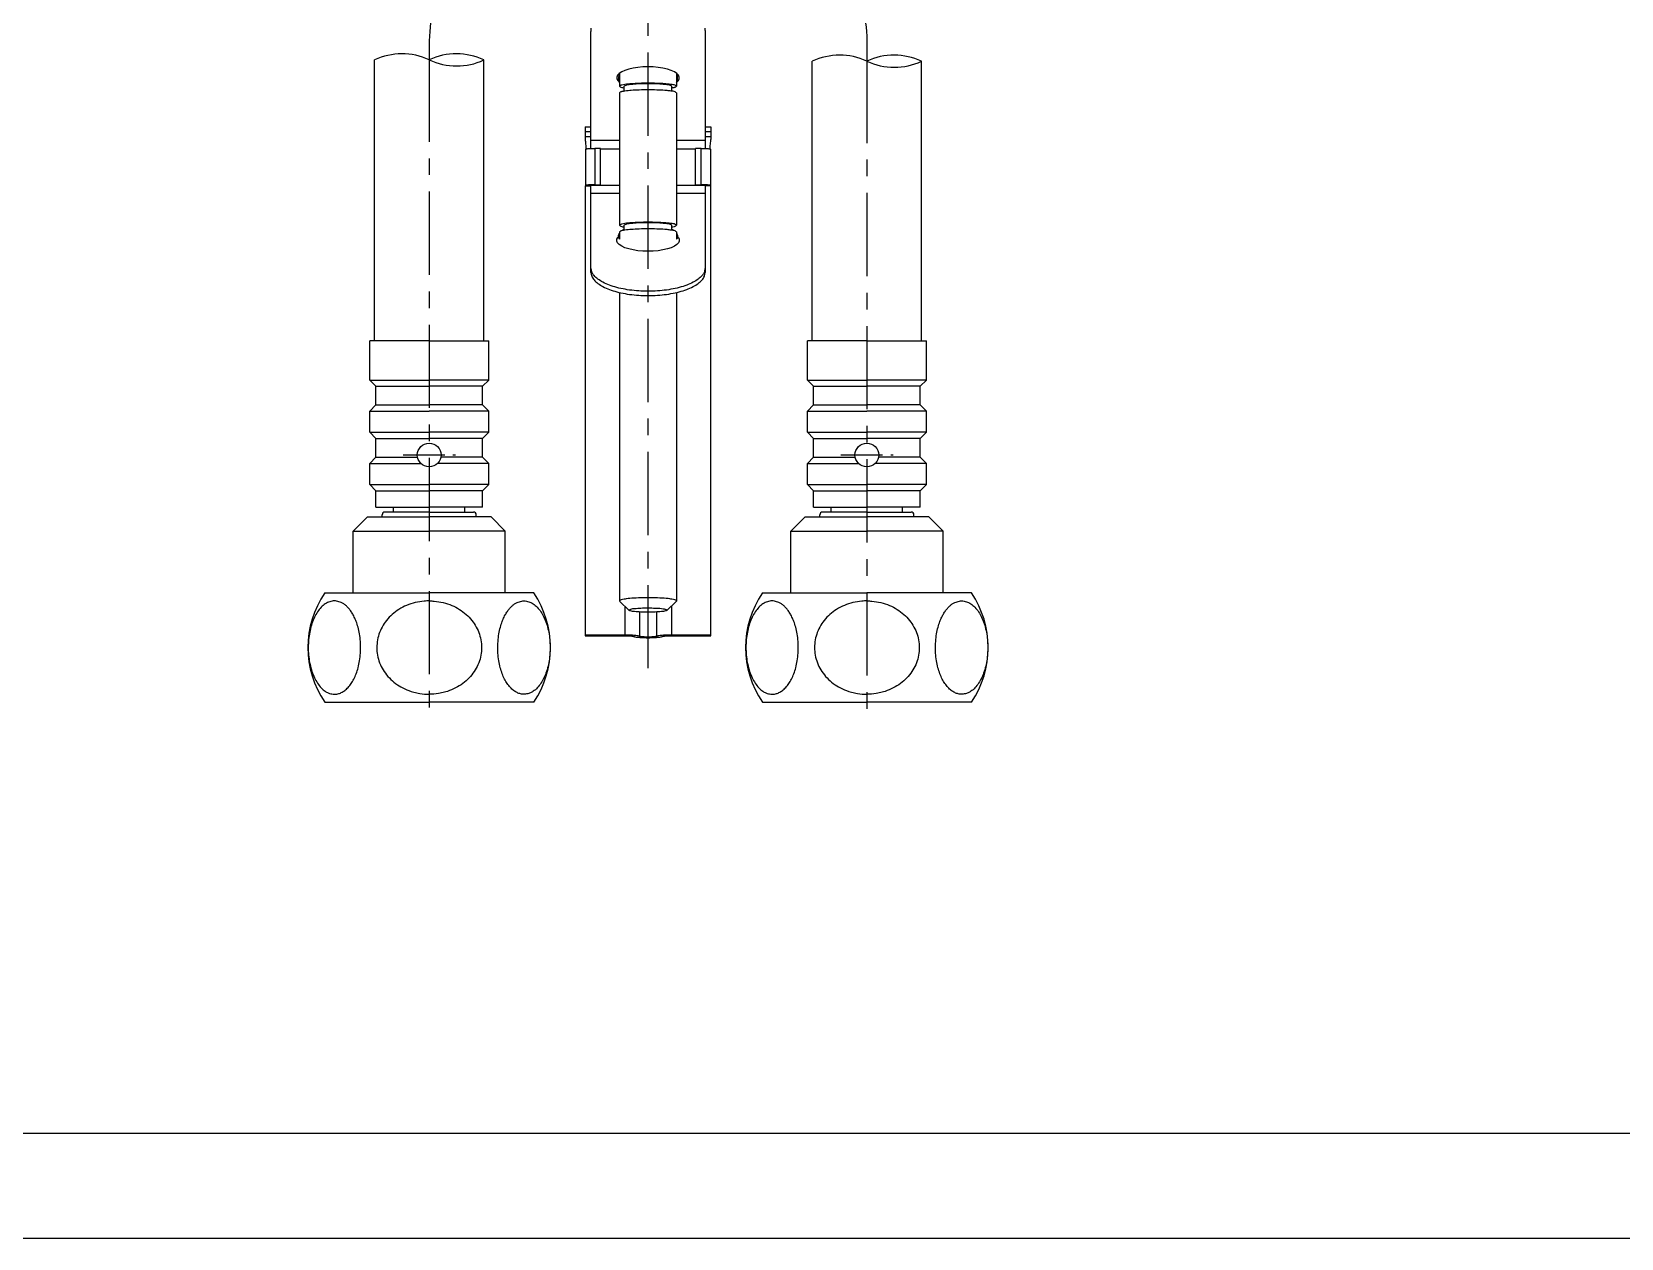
# Model space of a CAD drawing. Extents: x 2621 to 3215, y 11804 to 12224.
# Drawn here: x 2736.3 to 2903.3, y 11803.6 to 11930.4 of the extents above; entities that cross this region are included whole.
import ezdxf

# ---------------------------------------------------------------- set-up
doc = ezdxf.new("R2010")
doc.units = 0
doc.header["$LTSCALE"] = 7
doc.header["$MEASUREMENT"] = 0
doc.linetypes.add('CENTER', pattern=[2, 1.25, -0.25, 0.25, -0.25])
doc.layers.get('0').update_dxf_attribs({"color": 2, "linetype": 'CONTINUOUS'})
for name, color, linetype in [('CL', 1, 'CENTER'), ('D', 2, 'CONTINUOUS'), ('DWG', 7, 'CONTINUOUS'), ('TXT', 4, 'CONTINUOUS')]:
    doc.layers.add(name, color=color, linetype=linetype)

msp = doc.modelspace()

# ---------------------------------------------------------------- linework, layer by layer
at = {"linetype": 'Continuous'}
msp.add_lwpolyline([(2620.734209510998, 11803.5915418739), (3214.73420951102, 11803.5915418739), (3214.73420951102, 12223.5915418739), (2620.734209510998, 12223.5915418739)], close=True, dxfattribs=at)
at = {"color": 2, "linetype": 'Continuous'}
for centre, radius, start, end in [((2775.173675108497, 11921.35060914352), 6.774747083288707, 65.10703476004623, 115.3290203985735), ((2780.876988401358, 11921.35060914352), 6.774747083288707, 64.6709796014265, 114.8929652399538), ((2780.923713376902, 11933.62947305251), 6.783854580149149, 244.7070247350354, 294.8569201063833), ((2821.172990541752, 11921.21218919361), 6.774747083288707, 65.10703476004623, 115.3290203985735), ((2826.876303834613, 11921.21218919361), 6.774747083288707, 64.6709796014265, 114.8929652399538), ((2826.923028810157, 11933.4910531026), 6.783854580149149, 244.7070247350354, 294.8569201063833)]:
    msp.add_arc(centre, radius, start, end, dxfattribs=at)
at = {"color": 7, "linetype": 'Continuous'}
for centre, start, end in [((2775.525331754941, 11865.69286274929), 145.8767054591673, 214.1232945408328), ((2780.525331754892, 11865.69286274929), 325.8767054591672, 34.12329454083277), ((2821.5246471882, 11865.69286274929), 145.8767054591673, 214.1232945408328), ((2826.524647188151, 11865.69286274929), 325.8767054591672, 34.12329454083277)]:
    msp.add_arc(centre, 10.25, start, end, dxfattribs=at)
for points in [[(2768.776819402292, 11870.43409824983), (2768.298627285541, 11870.58092305594), (2767.809403174891, 11870.57715328068), (2767.332165156242, 11870.42304715973), (2766.884478760443, 11870.12903136174), (2766.477216826092, 11869.70780857949), (2766.123423176841, 11869.18003166164), (2765.827217322341, 11868.55956826258), (2765.593859907342, 11867.86198337189), (2765.429583864243, 11867.11238712564), (2765.335581301943, 11866.32100606823), (2765.314957032293, 11865.51652759393), (2765.368607313841, 11864.70764999178), (2765.497604791492, 11863.91782863618), (2765.696727420442, 11863.18326455668), (2765.961821743893, 11862.51782938624), (2766.288605469692, 11861.93654302853), (2766.666797860142, 11861.46095921498), (2767.092494228542, 11861.10051259299), (2767.396268019442, 11860.93289276579)], [(2768.039801475392, 11860.78772820669), (2768.416536776193, 11860.82687544153), (2768.788564378092, 11860.95719980329), (2769.151419781541, 11861.18002273893), (2769.498265083292, 11861.49592414564), (2769.820489914042, 11861.90245833919), (2770.104989437043, 11862.38510215853), (2770.350299683541, 11862.94291094159), (2770.553536090092, 11863.58054737888), (2770.708229950142, 11864.30798418493), (2770.799685033242, 11865.11098391633), (2770.815527762592, 11865.93636903859), (2770.754956388992, 11866.75021566784), (2770.626867112242, 11867.50279038754), (2770.452765807742, 11868.14915023833), (2770.253439737342, 11868.68346744968), (2770.037860712042, 11869.12756414174), (2769.810378236542, 11869.49802346909), (2769.570339724742, 11869.80941656149), (2769.316518856142, 11870.06913243454), (2769.051449456092, 11870.27725317214), (2768.776819402292, 11870.43409824983)], [(2788.010862034442, 11860.78772820669), (2787.634126733643, 11860.82687544153), (2787.262099131742, 11860.95719980329), (2786.899243728292, 11861.18002273893), (2786.552398426542, 11861.49592414564), (2786.230173595792, 11861.90245833919), (2785.945674072793, 11862.38510215853), (2785.700363826292, 11862.94291094159), (2785.497127419741, 11863.58054737888), (2785.342433559692, 11864.30798418493), (2785.250978476592, 11865.11098391633), (2785.235135747242, 11865.93636903859), (2785.295707120842, 11866.75021566784), (2785.423796397592, 11867.50279038754), (2785.597897702091, 11868.14915023833), (2785.797223772492, 11868.68346744968), (2786.012802797792, 11869.12756414174), (2786.240285273292, 11869.49802346909), (2786.480323785092, 11869.80941656149), (2786.734144653692, 11870.06913243454), (2786.999214053742, 11870.27725317214), (2787.273844107542, 11870.43409824983)], [(2787.273844107542, 11870.43409824983), (2787.752036224292, 11870.58092305594), (2788.241260334942, 11870.57715328068), (2788.718498353592, 11870.42304715973), (2789.166184749392, 11870.12903136174), (2789.573446683742, 11869.70780857949), (2789.927240332992, 11869.18003166164), (2790.223446187492, 11868.55956826258), (2790.456803602492, 11867.86198337189), (2790.621079645593, 11867.11238712564), (2790.715082207893, 11866.32100606823), (2790.735706477542, 11865.51652759393), (2790.682056195992, 11864.70764999178), (2790.553058718342, 11863.91782863618), (2790.353936089392, 11863.18326455668), (2790.088841765943, 11862.51782938624), (2789.762058040142, 11861.93654302853), (2789.383865649692, 11861.46095921498), (2788.958169281292, 11861.10051259299), (2788.654395490392, 11860.93289276579)], [(2814.776134835551, 11870.43409824983), (2814.2979427188, 11870.58092305594), (2813.80871860815, 11870.57715328068), (2813.331480589501, 11870.42304715973), (2812.883794193702, 11870.12903136174), (2812.47653225935, 11869.70780857949), (2812.1227386101, 11869.18003166164), (2811.8265327556, 11868.55956826258), (2811.5931753406, 11867.86198337189), (2811.428899297502, 11867.11238712564), (2811.334896735201, 11866.32100606823), (2811.314272465552, 11865.51652759393), (2811.3679227471, 11864.70764999178), (2811.49692022475, 11863.91782863618), (2811.6960428537, 11863.18326455668), (2811.961137177152, 11862.51782938624), (2812.287920902951, 11861.93654302853), (2812.6661132934, 11861.46095921498), (2813.091809661801, 11861.10051259299), (2813.395583452701, 11860.93289276579)], [(2814.039116908651, 11860.78772820669), (2814.415852209451, 11860.82687544153), (2814.787879811351, 11860.95719980329), (2815.1507352148, 11861.18002273893), (2815.49758051655, 11861.49592414564), (2815.819805347301, 11861.90245833919), (2816.104304870301, 11862.38510215853), (2816.3496151168, 11862.94291094159), (2816.552851523351, 11863.58054737888), (2816.7075453834, 11864.30798418493), (2816.799000466501, 11865.11098391633), (2816.814843195851, 11865.93636903859), (2816.75427182225, 11866.75021566784), (2816.6261825455, 11867.50279038754), (2816.452081241001, 11868.14915023833), (2816.252755170601, 11868.68346744968), (2816.037176145301, 11869.12756414174), (2815.8096936698, 11869.49802346909), (2815.569655158, 11869.80941656149), (2815.3158342894, 11870.06913243454), (2815.050764889351, 11870.27725317214), (2814.776134835551, 11870.43409824983)], [(2834.0101774677, 11860.78772820669), (2833.633442166902, 11860.82687544153), (2833.261414565, 11860.95719980329), (2832.898559161551, 11861.18002273893), (2832.551713859801, 11861.49592414564), (2832.22948902905, 11861.90245833919), (2831.944989506052, 11862.38510215853), (2831.699679259551, 11862.94291094159), (2831.496442853, 11863.58054737888), (2831.341748992951, 11864.30798418493), (2831.25029390985, 11865.11098391633), (2831.2344511805, 11865.93636903859), (2831.295022554101, 11866.75021566784), (2831.423111830851, 11867.50279038754), (2831.59721313535, 11868.14915023833), (2831.79653920575, 11868.68346744968), (2832.01211823105, 11869.12756414174), (2832.239600706551, 11869.49802346909), (2832.479639218351, 11869.80941656149), (2832.733460086951, 11870.06913243454), (2832.998529487, 11870.27725317214), (2833.2731595408, 11870.43409824983)], [(2833.2731595408, 11870.43409824983), (2833.751351657551, 11870.58092305594), (2834.240575768201, 11870.57715328068), (2834.71781378685, 11870.42304715973), (2835.165500182651, 11870.12903136174), (2835.572762117001, 11869.70780857949), (2835.926555766251, 11869.18003166164), (2836.222761620751, 11868.55956826258), (2836.456119035751, 11867.86198337189), (2836.620395078851, 11867.11238712564), (2836.714397641152, 11866.32100606823), (2836.735021910801, 11865.51652759393), (2836.681371629251, 11864.70764999178), (2836.552374151601, 11863.91782863618), (2836.353251522651, 11863.18326455668), (2836.088157199201, 11862.51782938624), (2835.7613734734, 11861.93654302853), (2835.383181082951, 11861.46095921498), (2834.95748471455, 11861.10051259299), (2834.653710923651, 11860.93289276579)], [(2767.396268019442, 11860.93289276579), (2767.552968014192, 11860.87228365514), (2768.039801475392, 11860.78772820669)], [(2776.722003282292, 11860.92505247034), (2777.036680118092, 11860.86614937403), (2778.013564781691, 11860.78751957694)], [(2779.328660227542, 11860.92505247034), (2779.013983391742, 11860.86614937403), (2778.037098728142, 11860.78751957694)], [(2788.654395490392, 11860.93289276579), (2788.497695495642, 11860.87228365514), (2788.010862034442, 11860.78772820669)], [(2813.395583452701, 11860.93289276579), (2813.55228344745, 11860.87228365514), (2814.039116908651, 11860.78772820669)], [(2822.72131871555, 11860.92505247034), (2823.03599555135, 11860.86614937403), (2824.01288021495, 11860.78751957694)], [(2825.327975660801, 11860.92505247034), (2825.013298825001, 11860.86614937403), (2824.036414161401, 11860.78751957694)], [(2834.653710923651, 11860.93289276579), (2834.497010928901, 11860.87228365514), (2834.0101774677, 11860.78772820669)]]:
    msp.add_spline(points, degree=3, dxfattribs=at)
for points in [[(2778.025331754918, 11870.6001452378), (2777.852705470694, 11870.59982714967), (2777.356250249339, 11870.57625236122), (2776.553924169719, 11870.4484301696), (2775.653557695696, 11870.15229782707), (2774.836989411817, 11869.73025225638), (2774.122595042752, 11869.19726633725), (2773.525182729863, 11868.57091080223), (2773.056392336786, 11867.86840108035), (2772.724805714881, 11867.10777749445), (2772.537858097096, 11866.31062948411), (2772.499088528284, 11865.49343942265), (2772.611333536142, 11864.67700868075), (2772.874798980345, 11863.88554872272), (2773.282488351444, 11863.14459656813), (2773.823089295409, 11862.4755018301), (2774.4845297587, 11861.89503834089), (2775.253827280758, 11861.42084701401), (2776.012135958357, 11861.10006292775), (2776.517291841523, 11860.97552196186), (2776.722003282292, 11860.92505247034)], [(2778.025331754918, 11870.6001452378), (2778.19795803914, 11870.59982714967), (2778.694413260497, 11870.57625236122), (2779.496739340117, 11870.4484301696), (2780.397105814138, 11870.15229782707), (2781.213674098019, 11869.73025225638), (2781.928068467083, 11869.19726633725), (2782.52548077997, 11868.57091080223), (2782.994271173049, 11867.86840108035), (2783.325857794955, 11867.10777749445), (2783.51280541274, 11866.31062948411), (2783.551574981549, 11865.49343942265), (2783.439329973693, 11864.67700868075), (2783.17586452949, 11863.88554872272), (2782.768175158391, 11863.14459656813), (2782.227574214425, 11862.4755018301), (2781.566133751134, 11861.89503834089), (2780.796836229076, 11861.42084701401), (2780.038527551478, 11861.10006292775), (2779.533371668311, 11860.97552196186), (2779.328660227542, 11860.92505247034)], [(2824.024647188176, 11870.6001452378), (2823.852020903953, 11870.59982714967), (2823.355565682597, 11870.57625236122), (2822.553239602978, 11870.4484301696), (2821.652873128955, 11870.15229782707), (2820.836304845076, 11869.73025225638), (2820.121910476011, 11869.19726633725), (2819.524498163122, 11868.57091080223), (2819.055707770045, 11867.86840108035), (2818.72412114814, 11867.10777749445), (2818.537173530354, 11866.31062948411), (2818.498403961543, 11865.49343942265), (2818.610648969401, 11864.67700868075), (2818.874114413604, 11863.88554872272), (2819.281803784703, 11863.14459656813), (2819.822404728668, 11862.4755018301), (2820.483845191959, 11861.89503834089), (2821.253142714017, 11861.42084701401), (2822.011451391616, 11861.10006292775), (2822.516607274782, 11860.97552196186), (2822.72131871555, 11860.92505247034)], [(2824.024647188176, 11870.6001452378), (2824.197273472399, 11870.59982714967), (2824.693728693755, 11870.57625236122), (2825.496054773375, 11870.4484301696), (2826.396421247397, 11870.15229782707), (2827.212989531277, 11869.73025225638), (2827.927383900342, 11869.19726633725), (2828.524796213229, 11868.57091080223), (2828.993586606308, 11867.86840108035), (2829.325173228213, 11867.10777749445), (2829.512120845999, 11866.31062948411), (2829.550890414808, 11865.49343942265), (2829.438645406952, 11864.67700868075), (2829.175179962749, 11863.88554872272), (2828.76749059165, 11863.14459656813), (2828.226889647683, 11862.4755018301), (2827.565449184392, 11861.89503834089), (2826.796151662335, 11861.42084701401), (2826.037842984737, 11861.10006292775), (2825.53268710157, 11860.97552196186), (2825.327975660801, 11860.92505247034)]]:
    msp.add_open_spline(points, degree=3, knots=[2.866322581443604, 2.866322581443604, 2.866322581443604, 2.866322581443604, 3.900597619620028, 5.837742509612312, 7.725588876770173, 9.561973566324584, 11.32932671088905, 13.04895465437525, 14.73036139153896, 16.3706428395058, 18.00119266184687, 19.61577668418539, 21.25209309881957, 22.91782791208274, 24.59249195040658, 26.29930042412617, 28.05354286468141, 29.84622397933067, 31.70138003206068, 32.96541296066027, 32.96541296066027, 32.96541296066027, 32.96541296066027], dxfattribs=at)
at = {"layer": 'CL'}
for p, q in [((2801.023461203602, 11863.51418934405), (2801.023461203602, 12147.78055931836)), ((2778.025331754918, 11927.6343730556), (2778.025331754918, 11857.94286274929)), ((2824.024647188176, 11927.4959531057), (2824.024647188176, 11857.94286274929))]:
    msp.add_line(p, q, dxfattribs=at)
at = {"layer": 'CL', "ltscale": 0.5}
for p, q in [((2775.275331754918, 11885.94286274929), (2780.775331754918, 11885.94286274929)), ((2821.274647188176, 11885.94286274929), (2826.774647188176, 11885.94286274929))]:
    msp.add_line(p, q, dxfattribs=at)
at = {"layer": 'CL'}
for points in [[(2789.926032871101, 11942.25692993), (2786.624238452847, 11935.88433675655), (2779.46991087369, 11934.07843641743), (2778.025331754927, 11927.49595310569)], [(2812.123946071995, 11942.25692993), (2815.425740490251, 11935.88433675656), (2822.580068069408, 11934.07843641743), (2824.024647188173, 11927.4959531057)]]:
    msp.add_spline(points, degree=3, dxfattribs=at)
at = {"layer": 'D'}
for p, q in [((2798.574456329196, 11867.00625403287), (2794.423946071995, 11867.00625403287)), ((2807.623946071995, 11867.00625403287), (2803.473435814794, 11867.00625403287)), ((2794.423946071995, 11866.94350756917), (2798.574456329196, 11866.94350756917)), ((2803.473435814794, 11866.94350756917), (2807.623946071995, 11866.94350756917))]:
    msp.add_line(p, q, dxfattribs=at)
msp.add_ellipse((2801.023946057579, 11925.59479501121), major_axis=(3.289354002095024, 0), ratio=0.3545037617760013, start_param=5.860603616552322, end_param=9.847359672768473, dxfattribs=at)
at = {"layer": 'D', "extrusion": (0, 0, -1)}
msp.add_ellipse((2801.023946057579, 11908.52423167603), major_axis=(3.289354002095024, 0), ratio=0.3545037617760012, start_param=5.860603616552322, end_param=9.847359672768473, dxfattribs=at)
at = {"layer": 'D'}
for points in [[(2800.142129764594, 11866.87239491027), (2799.997144923795, 11866.91549032697), (2799.746103339994, 11866.95287843347), (2799.407719335595, 11866.98177206967), (2799.007218322095, 11867.00001731027), (2798.574456329196, 11867.00625403287)], [(2803.473435814794, 11867.00625403287), (2803.040673821895, 11867.00001731027), (2802.640172808395, 11866.98177206967), (2802.301788803994, 11866.95287843347), (2802.050747220295, 11866.91549032697), (2801.905762379394, 11866.87239491027)], [(2798.574456329196, 11866.94350756917), (2798.844932574795, 11866.93960961757), (2799.095245708195, 11866.92820634217), (2799.306735710994, 11866.91014781947), (2799.463636700795, 11866.88678025297), (2799.554252226395, 11866.85984561757)], [(2799.554252226395, 11866.85984561757), (2799.673501717794, 11866.82293850637), (2799.876040942594, 11866.79024263997), (2800.149378132595, 11866.76377456177), (2800.476654998194, 11866.74516671177), (2800.837686477695, 11866.73556674387), (2801.210205666295, 11866.73556674387), (2801.571237145794, 11866.74516671177), (2801.898514011495, 11866.76377456177), (2802.171851201394, 11866.79024263997), (2802.374390426294, 11866.82293850637), (2802.493639917695, 11866.85984561757)], [(2801.905762379394, 11866.87239491027), (2801.811307887694, 11866.84562723897), (2801.644496478795, 11866.82304934197), (2801.420657775294, 11866.80673608127), (2801.160362089395, 11866.79818661167), (2800.887530054595, 11866.79818661167), (2800.627234368794, 11866.80673608127), (2800.403395665195, 11866.82304934197), (2800.236584256394, 11866.84562723897), (2800.142129764594, 11866.87239491027)], [(2802.493639917695, 11866.85984561757), (2802.584255443195, 11866.88678025297), (2802.741156433094, 11866.91014781947), (2802.952646435795, 11866.92820634217), (2803.202959569295, 11866.93960961757), (2803.473435814794, 11866.94350756917)]]:
    msp.add_spline(points, degree=3, dxfattribs=at)
at = {"layer": 'DWG'}
for p, q in [((2795.023946071995, 11918.17629401927), (2795.023946071995, 11930.44168077297)), ((2807.023946071995, 11930.44168077297), (2807.023946071995, 11918.17629401927)), ((2772.275331754927, 11897.94286274929), (2772.275331754927, 11927.47407253014)), ((2783.775331754927, 11897.94286274929), (2783.775331754927, 11927.47407253014)), ((2818.274647188182, 11897.94286274929), (2818.274647188182, 11927.33565258024)), ((2829.774647188182, 11897.94286274929), (2829.774647188182, 11927.33565258024)), ((2798.023946071995, 11926.06070247757), (2798.023946071995, 11924.71729229197)), ((2804.023946071995, 11926.06070247757), (2804.023946071995, 11924.71729229197)), ((2798.023946071995, 11924.02113056937), (2798.023946071995, 11910.09789611787)), ((2798.523946071995, 11924.19375129197), (2798.523946071995, 11924.71729229197)), ((2803.523946071995, 11924.19375129197), (2803.523946071995, 11924.71729229197)), ((2804.023946071995, 11924.02113056937), (2804.023946071995, 11910.09789611787)), ((2794.423946071995, 11920.43482672517), (2794.423946071995, 11919.12605723877)), ((2794.423946071995, 11920.43482672517), (2795.023946071995, 11920.43482672517)), ((2807.023946071995, 11920.43482672517), (2807.623946071995, 11920.43482672517)), ((2807.623946071995, 11920.43482672517), (2807.623946071995, 11919.12605723877)), ((2794.423946071995, 11919.94943389677), (2795.023946071995, 11919.94943389677)), ((2794.423946071995, 11919.44036243367), (2795.023946071995, 11919.44036243367)), ((2795.023946071995, 11919.03586841007), (2798.023946071995, 11919.03586841007)), ((2804.023946071995, 11919.03586841007), (2807.023946071995, 11919.03586841007)), ((2807.023946071995, 11919.94943389677), (2807.623946071995, 11919.94943389677)), ((2807.023946071995, 11919.44036243367), (2807.623946071995, 11919.44036243367)), ((2794.435260075395, 11918.09615856347), (2794.435260075395, 11914.27194385337)), ((2796.023946071995, 11918.18504938697), (2795.423946071995, 11918.18504938697)), ((2795.423946071995, 11918.18504938697), (2795.423946071995, 11914.36083467697)), ((2796.023946071995, 11914.29808821327), (2796.023946071995, 11918.18504938697)), ((2796.023946071995, 11918.12230292327), (2798.023946071995, 11918.12230292327)), ((2804.023946071995, 11918.12230292327), (2806.023946071995, 11918.12230292327)), ((2806.623946071995, 11918.18504938697), (2806.023946071995, 11918.18504938697)), ((2806.023946071995, 11914.29808821327), (2806.023946071995, 11918.18504938697)), ((2806.623946071995, 11914.36083467697), (2806.623946071995, 11918.18504938697)), ((2807.612632068694, 11914.27194385337), (2807.612632068694, 11918.09615856347)), ((2794.423946071995, 11914.24579949347), (2795.023946071995, 11914.24579949347)), ((2794.423946071995, 11914.24579949347), (2794.423946071995, 11866.94350756917)), ((2795.023946071995, 11905.14111176627), (2795.023946071995, 11914.29808821327)), ((2795.023946071995, 11914.29808821327), (2798.023946071995, 11914.29808821327)), ((2795.423946071995, 11914.36083467697), (2796.023946071995, 11914.36083467697)), ((2804.023946071995, 11914.29808821327), (2807.023946071995, 11914.29808821327)), ((2806.023946071995, 11914.36083467697), (2806.623946071995, 11914.36083467697)), ((2807.023946071995, 11914.29808821327), (2807.023946071995, 11905.14111176627)), ((2807.540461210994, 11914.24579949347), (2807.023946071995, 11914.24579949347)), ((2807.623946071995, 11914.24579949347), (2807.612632068694, 11914.24579949347)), ((2807.623946071995, 11866.94350756917), (2807.623946071995, 11914.24579949347)), ((2795.023946071995, 11913.48910016597), (2798.023946071995, 11913.48910016597)), ((2804.023946071995, 11913.48910016597), (2807.023946071995, 11913.48910016597)), ((2798.023946071995, 11909.40173439527), (2798.023946071995, 11908.62891059207)), ((2798.523946071995, 11909.57435511777), (2798.523946071995, 11910.09789611787)), ((2803.523946071995, 11909.57435511777), (2803.523946071995, 11910.09789611787)), ((2804.023946071995, 11909.40173439527), (2804.023946071995, 11908.62891059207)), ((2798.023946071995, 11903.02792345357), (2798.023946071995, 11870.61558128017)), ((2804.023946071995, 11903.02792345357), (2804.023946071995, 11870.61558128017)), ((2778.025331754918, 11897.94286274929), (2771.775331754916, 11897.94286274929)), ((2771.775331754918, 11893.82656765889), (2771.775331754918, 11897.94286274929)), ((2778.025331754918, 11897.94286274929), (2784.275331754918, 11897.94286274929)), ((2784.275331754918, 11893.82656765889), (2784.275331754918, 11897.94286274929)), ((2817.774647188176, 11893.82656765889), (2817.774647188176, 11897.94286274929)), ((2824.024647188176, 11897.94286274929), (2817.774647188175, 11897.94286274929)), ((2824.024647188176, 11897.94286274929), (2830.274647188176, 11897.94286274929)), ((2830.274647188176, 11893.82656765889), (2830.274647188176, 11897.94286274929)), ((2771.775331754918, 11893.82656765889), (2778.025331754918, 11893.82656765889)), ((2771.775331754918, 11893.82656765889), (2772.425331754917, 11893.1765676589)), ((2784.275331754918, 11893.82656765889), (2778.025331754918, 11893.82656765889)), ((2784.275331754918, 11893.82656765889), (2783.625331754916, 11893.1765676589)), ((2817.774647188176, 11893.82656765889), (2818.424647188176, 11893.1765676589)), ((2817.774647188176, 11893.82656765889), (2824.024647188176, 11893.82656765889)), ((2830.274647188176, 11893.82656765889), (2824.024647188176, 11893.82656765889)), ((2830.274647188176, 11893.82656765889), (2829.624647188175, 11893.1765676589)), ((2772.410440346859, 11893.19145906695), (2778.025331754918, 11893.19145906695)), ((2772.425331754917, 11891.20915783968), (2772.425331754917, 11893.1765676589)), ((2783.640223162975, 11893.19145906695), (2778.025331754918, 11893.19145906695)), ((2783.625331754916, 11891.20915783968), (2783.625331754916, 11893.1765676589)), ((2818.409755780118, 11893.19145906695), (2824.024647188176, 11893.19145906695)), ((2818.424647188176, 11891.20915783968), (2818.424647188176, 11893.1765676589)), ((2829.639538596233, 11893.19145906695), (2824.024647188176, 11893.19145906695)), ((2829.624647188175, 11891.20915783968), (2829.624647188175, 11893.1765676589)), ((2771.775331754918, 11890.55915783968), (2772.425331754917, 11891.20915783968)), ((2771.775331754918, 11890.55915783968), (2778.025331754918, 11890.55915783968)), ((2771.775331754918, 11888.32656765889), (2771.775331754918, 11890.55915783968)), ((2772.425331754917, 11891.21289264282), (2778.025331754918, 11891.21289264282)), ((2783.625331754916, 11891.21289264282), (2778.025331754918, 11891.21289264282)), ((2784.275331754918, 11890.55915783968), (2778.025331754918, 11890.55915783968)), ((2784.275331754918, 11890.55915783968), (2783.625331754916, 11891.20915783968)), ((2784.275331754918, 11888.32656765889), (2784.275331754918, 11890.55915783968)), ((2817.774647188176, 11890.55915783968), (2818.424647188176, 11891.20915783968)), ((2817.774647188176, 11890.55915783968), (2824.024647188176, 11890.55915783968)), ((2817.774647188176, 11888.32656765889), (2817.774647188176, 11890.55915783968)), ((2818.424647188176, 11891.21289264282), (2824.024647188176, 11891.21289264282)), ((2829.624647188175, 11891.21289264282), (2824.024647188176, 11891.21289264282)), ((2830.274647188176, 11890.55915783968), (2824.024647188176, 11890.55915783968)), ((2830.274647188176, 11890.55915783968), (2829.624647188175, 11891.20915783968)), ((2830.274647188176, 11888.32656765889), (2830.274647188176, 11890.55915783968)), ((2771.775331754918, 11888.32656765889), (2778.025331754918, 11888.32656765889)), ((2771.775331754918, 11888.32656765889), (2772.425331754917, 11887.6765676589)), ((2772.425331754917, 11887.6765676589), (2778.025331754918, 11887.6765676589)), ((2772.425331754917, 11885.70915783967), (2772.425331754917, 11887.6765676589)), ((2784.275331754918, 11888.32656765889), (2778.025331754918, 11888.32656765889)), ((2783.625331754916, 11887.6765676589), (2778.025331754918, 11887.6765676589)), ((2784.275331754918, 11888.32656765889), (2783.625331754916, 11887.6765676589)), ((2783.625331754918, 11885.70915783967), (2783.625331754916, 11887.6765676589)), ((2817.774647188176, 11888.32656765889), (2818.424647188176, 11887.6765676589)), ((2817.774647188176, 11888.32656765889), (2824.024647188176, 11888.32656765889)), ((2818.424647188176, 11885.70915783967), (2818.424647188176, 11887.6765676589)), ((2818.424647188176, 11887.6765676589), (2824.024647188176, 11887.6765676589)), ((2830.274647188176, 11888.32656765889), (2824.024647188176, 11888.32656765889)), ((2829.624647188175, 11887.6765676589), (2824.024647188176, 11887.6765676589)), ((2830.274647188176, 11888.32656765889), (2829.624647188175, 11887.6765676589)), ((2829.624647188177, 11885.70915783967), (2829.624647188175, 11887.6765676589)), ((2771.775331754918, 11885.05915783968), (2772.425331754917, 11885.70915783967)), ((2772.425331754917, 11885.70915783967), (2776.797373280366, 11885.70915783967)), ((2783.625331754918, 11885.70915783967), (2779.25329022947, 11885.70915783967)), ((2784.275331754918, 11885.05915783968), (2783.625331754918, 11885.70915783967)), ((2817.774647188176, 11885.05915783968), (2818.424647188176, 11885.70915783967)), ((2818.424647188176, 11885.70915783967), (2822.796688713624, 11885.70915783967)), ((2829.624647188177, 11885.70915783967), (2825.252605662728, 11885.70915783967)), ((2830.274647188176, 11885.05915783968), (2829.624647188177, 11885.70915783967)), ((2771.775331754918, 11882.8265676589), (2771.775331754918, 11885.05915783968)), ((2771.775331754918, 11885.05915783968), (2777.141269747628, 11885.05915783968)), ((2784.275331754918, 11885.05915783968), (2778.909393762206, 11885.05915783968)), ((2784.275331754918, 11882.8265676589), (2784.275331754918, 11885.05915783968)), ((2817.774647188176, 11885.05915783968), (2823.140585180887, 11885.05915783968)), ((2817.774647188176, 11882.8265676589), (2817.774647188176, 11885.05915783968)), ((2830.274647188176, 11885.05915783968), (2824.908709195464, 11885.05915783968)), ((2830.274647188176, 11882.8265676589), (2830.274647188176, 11885.05915783968)), ((2771.775331754918, 11882.8265676589), (2778.025331754918, 11882.8265676589)), ((2771.775331754918, 11882.8265676589), (2772.425331754917, 11882.1765676589)), ((2772.425331754917, 11880.44286274929), (2772.425331754917, 11882.1765676589)), ((2772.425331754917, 11882.1765676589), (2778.025331754918, 11882.1765676589)), ((2784.275331754918, 11882.8265676589), (2778.025331754918, 11882.8265676589)), ((2783.625331754916, 11882.1765676589), (2778.025331754918, 11882.1765676589)), ((2784.275331754918, 11882.8265676589), (2783.625331754918, 11882.1765676589)), ((2783.625331754918, 11880.44286274929), (2783.625331754918, 11882.1765676589)), ((2817.774647188176, 11882.8265676589), (2818.424647188176, 11882.1765676589)), ((2817.774647188176, 11882.8265676589), (2824.024647188176, 11882.8265676589)), ((2818.424647188176, 11882.1765676589), (2824.024647188176, 11882.1765676589)), ((2818.424647188176, 11880.44286274929), (2818.424647188176, 11882.1765676589)), ((2830.274647188176, 11882.8265676589), (2824.024647188176, 11882.8265676589)), ((2829.624647188175, 11882.1765676589), (2824.024647188176, 11882.1765676589)), ((2830.274647188176, 11882.8265676589), (2829.624647188177, 11882.1765676589)), ((2829.624647188177, 11880.44286274929), (2829.624647188177, 11882.1765676589)), ((2772.425331754917, 11880.44286274929), (2778.025331754918, 11880.44286274928)), ((2774.275331754916, 11879.94286274929), (2774.275331754916, 11880.44286274928)), ((2783.625331754918, 11880.44286274929), (2778.025331754918, 11880.44286274928)), ((2781.775331754918, 11879.94286274929), (2781.775331754918, 11880.44286274928)), ((2818.424647188176, 11880.44286274929), (2824.024647188176, 11880.44286274928)), ((2820.274647188175, 11879.94286274929), (2820.274647188175, 11880.44286274928)), ((2829.624647188177, 11880.44286274929), (2824.024647188176, 11880.44286274928)), ((2827.774647188176, 11879.94286274929), (2827.774647188176, 11880.44286274928)), ((2771.525331754918, 11879.44286274929), (2770.025331754918, 11877.94286274929)), ((2771.525331754918, 11879.44286274929), (2778.025331754918, 11879.44286274929)), ((2773.075331754917, 11879.44286274929), (2773.075331754917, 11879.64286274928)), ((2778.025331754916, 11879.94286274929), (2773.375331754916, 11879.94286274929)), ((2778.025331754918, 11879.94286274929), (2782.675331754917, 11879.94286274929)), ((2784.525331754918, 11879.44286274929), (2778.025331754918, 11879.44286274929)), ((2782.975331754918, 11879.44286274929), (2782.975331754918, 11879.64286274928)), ((2784.525331754918, 11879.44286274929), (2786.025331754918, 11877.94286274929)), ((2817.524647188176, 11879.44286274929), (2816.024647188176, 11877.94286274929)), ((2817.524647188176, 11879.44286274929), (2824.024647188176, 11879.44286274929)), ((2819.074647188176, 11879.44286274929), (2819.074647188176, 11879.64286274928)), ((2824.024647188175, 11879.94286274929), (2819.374647188175, 11879.94286274929)), ((2824.024647188176, 11879.94286274929), (2828.674647188176, 11879.94286274929)), ((2830.524647188176, 11879.44286274929), (2824.024647188176, 11879.44286274929)), ((2828.974647188177, 11879.44286274929), (2828.974647188177, 11879.64286274928)), ((2830.524647188176, 11879.44286274929), (2832.024647188176, 11877.94286274929)), ((2770.025331754918, 11871.44286274929), (2770.025331754918, 11877.94286274929)), ((2770.025331754918, 11877.94286274929), (2778.025331754918, 11877.94286274929)), ((2786.025331754918, 11877.94286274929), (2778.025331754918, 11877.94286274929)), ((2786.025331754918, 11871.44286274929), (2786.025331754918, 11877.94286274929)), ((2816.024647188176, 11877.94286274929), (2824.024647188176, 11877.94286274929)), ((2816.024647188176, 11871.44286274929), (2816.024647188176, 11877.94286274929)), ((2832.024647188176, 11877.94286274929), (2824.024647188176, 11877.94286274929)), ((2832.024647188176, 11871.44286274929), (2832.024647188176, 11877.94286274929)), ((2767.040050380703, 11871.44286274929), (2778.025331754918, 11871.44286274929)), ((2789.01061312913, 11871.44286274929), (2778.025331754918, 11871.44286274929)), ((2798.040578230495, 11870.58259106397), (2799.035034177694, 11869.59907105617)), ((2804.007313913595, 11870.58259106397), (2803.012857966394, 11869.59907105617)), ((2804.023946071995, 11870.61558128017), (2804.007313913595, 11870.58259106397)), ((2813.039365813962, 11871.44286274929), (2824.024647188176, 11871.44286274929)), ((2835.009928562389, 11871.44286274929), (2824.024647188176, 11871.44286274929)), ((2798.574456329196, 11870.05458397287), (2798.574456329196, 11867.00625403287)), ((2799.037177401895, 11869.59839629797), (2799.023946071995, 11869.62106453367)), ((2800.142129764594, 11869.43388091527), (2800.142129764594, 11866.87239491027)), ((2801.905762379394, 11869.43388091527), (2801.905762379394, 11866.87239491027)), ((2803.023946071995, 11869.62106453367), (2803.010714742195, 11869.59839629797)), ((2803.473435814794, 11870.05458397287), (2803.473435814794, 11867.00625403287)), ((2767.040050380703, 11859.94286274929), (2778.025331754918, 11859.94286274929)), ((2789.01061312913, 11859.94286274929), (2778.025331754918, 11859.94286274929)), ((2813.039365813962, 11859.94286274929), (2824.024647188176, 11859.94286274929)), ((2835.009928562389, 11859.94286274929), (2824.024647188176, 11859.94286274929))]:
    msp.add_line(p, q, dxfattribs=at)
for centre in [(2778.025331754918, 11885.94286274929), (2824.024647188176, 11885.94286274929)]:
    msp.add_circle(centre, 1.25, dxfattribs=at)
for centre, start, end in [((2773.375331754916, 11879.64286274928), 90, 180), ((2782.675331754917, 11879.64286274928), 0, 90), ((2819.374647188175, 11879.64286274928), 90, 180), ((2828.674647188176, 11879.64286274928), 0, 90)]:
    msp.add_arc(centre, 0.3, start, end, dxfattribs=at)
for points in [[(2795.023946071995, 11930.44168077297), (2795.060646978294, 11930.83041766657)], [(2806.987245165694, 11930.83041766657), (2807.023946071995, 11930.44168077297)], [(2798.023253569194, 11926.06100829007), (2797.983511702794, 11925.95893713037), (2797.923946071995, 11925.60343227187)], [(2797.923946071995, 11925.60343227187), (2797.983511702794, 11925.24792741347), (2798.023253569194, 11925.14585625367)], [(2797.950623160894, 11925.76991864627), (2797.983511702794, 11925.65242143707), (2798.023253569194, 11925.55035027737)], [(2804.123946071995, 11925.60343227187), (2804.064380441294, 11925.95893713037), (2804.024638574894, 11926.06100829007)], [(2804.024638574894, 11925.55035027737), (2804.064380441294, 11925.65242143707), (2804.097268983094, 11925.76991864627)], [(2804.024638574894, 11925.14585625367), (2804.064380441294, 11925.24792741347), (2804.123946071995, 11925.60343227187)], [(2798.284017358596, 11924.84180039887), (2798.170776523095, 11924.81424091007), (2798.023946071995, 11924.71729229197)], [(2798.023946071995, 11924.71729229197), (2798.170776523095, 11924.62034367387), (2798.523916461394, 11924.54449555897)], [(2798.284017358596, 11924.14563867627), (2798.170776523095, 11924.11807918747), (2798.023946071995, 11924.02113056937)], [(2803.253842007594, 11924.92782389897), (2802.787301828894, 11924.97110706927), (2801.950997055195, 11925.01566945787), (2801.023946071995, 11925.03102461047), (2800.096895088895, 11925.01566945787), (2799.260590315094, 11924.97110706927), (2798.596895088895, 11924.90169952197), (2798.284017358596, 11924.84180039887)], [(2803.253842007594, 11924.23166217637), (2802.787301828894, 11924.27494534677), (2801.950997055195, 11924.31950773527), (2801.023946071995, 11924.33486288787), (2800.096895088895, 11924.31950773527), (2799.260590315094, 11924.27494534677), (2798.596895088895, 11924.20553779937), (2798.284017358596, 11924.14563867627)], [(2803.523946071995, 11924.71729229197), (2803.373177623995, 11924.80671126907), (2802.939057179794, 11924.88534499787), (2802.273946071995, 11924.94370909017), (2801.458066516194, 11924.97476397497), (2800.589825627894, 11924.97476397497), (2799.773946071995, 11924.94370909017), (2799.108834964194, 11924.88534499787), (2798.674714520095, 11924.80671126907), (2798.523946071995, 11924.71729229197)], [(2804.023946071995, 11924.71729229197), (2803.877115620895, 11924.81424091007), (2803.450997055195, 11924.90169952197), (2803.253842007594, 11924.92782389897)], [(2804.023946071995, 11924.02113056937), (2803.877115620895, 11924.11807918747), (2803.450997055195, 11924.20553779937), (2803.253842007594, 11924.23166217637)], [(2803.523975682694, 11924.54449555897), (2803.763874785394, 11924.59278418517)], [(2803.763874785394, 11924.59278418517), (2803.877115620895, 11924.62034367387), (2804.023946071995, 11924.71729229197)], [(2794.423946071995, 11919.12605723877), (2794.437190335295, 11918.90088049447), (2794.467269813495, 11918.63929445137), (2794.495871786095, 11918.35777869127), (2794.502105767495, 11918.26257141007)], [(2807.545786376495, 11918.26257141007), (2807.552020357994, 11918.35777869127), (2807.580622330595, 11918.63929445137), (2807.610701808795, 11918.90088049447), (2807.623946071995, 11919.12605723877)], [(2794.435260075395, 11918.09615856347), (2794.485933305994, 11918.11671856207), (2794.506640502894, 11918.12195550977)], [(2794.502105767495, 11918.26257141007), (2794.507026479894, 11918.12199650627)], [(2794.506640502894, 11918.12195550977), (2794.576171838595, 11918.13593535437)], [(2794.576171838595, 11918.13593535437), (2794.699757203694, 11918.15258872587), (2794.851612952894, 11918.16622766697), (2795.023944921595, 11918.17631928197)], [(2795.023944921595, 11918.17631928197), (2795.030106487395, 11918.17659735357), (2795.093795193894, 11918.17918480727)], [(2795.093795193894, 11918.17918480727), (2795.225268422695, 11918.18296462437), (2795.423946071995, 11918.18504938697)], [(2806.623946071995, 11918.18504938697), (2806.822623721395, 11918.18296462437), (2807.017785656595, 11918.17659735357), (2807.023947222395, 11918.17631928197)], [(2807.023947222395, 11918.17631928197), (2807.079505680094, 11918.17357515707)], [(2807.079505680094, 11918.17357515707), (2807.196279191096, 11918.16622766697), (2807.348134940394, 11918.15258872587), (2807.471720305395, 11918.13593535437), (2807.541251641194, 11918.12195550977)], [(2807.540865664094, 11918.12199650627), (2807.541840905395, 11918.16665159667)], [(2807.541251641194, 11918.12195550977), (2807.561958838094, 11918.11671856207), (2807.600247804994, 11918.10338495807)], [(2807.541840905395, 11918.16665159667), (2807.545786376495, 11918.26257141007)], [(2807.600247804994, 11918.10338495807), (2807.612632068694, 11918.09615856347)], [(2794.968386463896, 11914.34936044697), (2794.851612952894, 11914.34201295697), (2794.699757203694, 11914.32837401587), (2794.576171838595, 11914.31172064427), (2794.485933305994, 11914.29250385197), (2794.435260075395, 11914.27194385337)], [(2794.435260075395, 11914.27194385337), (2794.463335354594, 11914.25856865487), (2794.490954169794, 11914.24999515217)], [(2794.490954169794, 11914.24999515217), (2794.507430932994, 11914.24579949347)], [(2795.423946071995, 11914.36083467697), (2795.225268422695, 11914.35874991437), (2795.030106487395, 11914.35238264347), (2794.968386463896, 11914.34936044697)], [(2806.954096950094, 11914.35497009717), (2806.822623721395, 11914.35874991437), (2806.623946071995, 11914.36083467697)], [(2807.561958838094, 11914.29250385197), (2807.471720305395, 11914.31172064427), (2807.348134940394, 11914.32837401587), (2807.196279191096, 11914.34201295697), (2807.017785656595, 11914.35238264347), (2806.954096950094, 11914.35497009717)], [(2807.540461210994, 11914.24579949347), (2807.584556789494, 11914.25856865487), (2807.609541757794, 11914.26992447357)], [(2807.612632068694, 11914.27194385337), (2807.561958838094, 11914.29250385197)], [(2807.609541757794, 11914.26992447357), (2807.612632068694, 11914.27194385337)], [(2803.253842007594, 11910.30842772487), (2802.787301828894, 11910.35171089517), (2801.950997055195, 11910.39627328367), (2801.023946071995, 11910.41162843637), (2800.096895088895, 11910.39627328367), (2799.260590315094, 11910.35171089517), (2798.596895088895, 11910.28230334777), (2798.284017358596, 11910.22240422467)], [(2797.923946071995, 11908.94527676737), (2797.930818090495, 11909.02758536187)], [(2798.023152643695, 11908.62840584737), (2797.983511702794, 11908.69931778957), (2797.923946071995, 11908.94527676737)], [(2797.930818090495, 11909.02758536187), (2797.983511702794, 11909.19123574517), (2798.023152643695, 11909.26214768737)], [(2797.975516260594, 11908.71727969817), (2797.983511702794, 11908.73445300177), (2798.023152643695, 11908.80536494407)], [(2798.284017358596, 11910.22240422467), (2798.170776523095, 11910.19484473597), (2798.023946071995, 11910.09789611787)], [(2798.023946071995, 11910.09789611787), (2798.170776523095, 11910.00094749977), (2798.523916461394, 11909.92509938477)], [(2798.284017358596, 11909.52624250207), (2798.170776523095, 11909.49868301337), (2798.023946071995, 11909.40173439527)], [(2803.253842007594, 11909.61226600227), (2802.787301828894, 11909.65554917257), (2801.950997055195, 11909.70011156117), (2801.023946071995, 11909.71546671377), (2800.096895088895, 11909.70011156117), (2799.260590315094, 11909.65554917257), (2798.596895088895, 11909.58614162527), (2798.284017358596, 11909.52624250207)], [(2798.339408335094, 11909.57584470107), (2798.446390273895, 11909.64570867597), (2798.523480891394, 11909.69052703357)], [(2803.523946071995, 11910.09789611787), (2803.373177623995, 11910.18731509497), (2802.939057179794, 11910.26594882377), (2802.273946071995, 11910.32431291597), (2801.458066516194, 11910.35536780087), (2800.589825627894, 11910.35536780087), (2799.773946071995, 11910.32431291597), (2799.108834964194, 11910.26594882377), (2798.674714520095, 11910.18731509497), (2798.523946071995, 11910.09789611787)], [(2804.023946071995, 11910.09789611787), (2803.877115620895, 11910.19484473597), (2803.450997055195, 11910.28230334777), (2803.253842007594, 11910.30842772487)], [(2804.023946071995, 11909.40173439527), (2803.877115620895, 11909.49868301337), (2803.450997055195, 11909.58614162527), (2803.253842007594, 11909.61226600227)], [(2803.523975682694, 11909.92509938477), (2803.763874785394, 11909.97338801097)], [(2803.524411252594, 11909.69052703357), (2803.601501870195, 11909.64570867597), (2803.708483808894, 11909.57584470107)], [(2803.763874785394, 11909.97338801097), (2803.877115620895, 11910.00094749977), (2804.023946071995, 11910.09789611787)], [(2804.024739500395, 11909.26214768737), (2804.064380441294, 11909.19123574517), (2804.117074053494, 11909.02758536187)], [(2804.123946071995, 11908.94527676737), (2804.064380441294, 11908.69931778957), (2804.024739500395, 11908.62840584737)], [(2804.024739500395, 11908.80536494407), (2804.064380441294, 11908.73445300177), (2804.072375883394, 11908.71727969817)], [(2804.117074053494, 11909.02758536187), (2804.123946071995, 11908.94527676737)], [(2795.105771238095, 11905.19627612627), (2795.023946071995, 11905.59789450967)], [(2807.023946071995, 11905.59789450967), (2806.942120905995, 11905.19627612627)], [(2795.023946071995, 11905.14111176627), (2795.105771238095, 11904.73949338287), (2795.349019477395, 11904.34882379977), (2795.747061998294, 11903.97976000917), (2796.289046211195, 11903.64237034387), (2796.960191627995, 11903.34585946237), (2797.742192957294, 11903.09831709747), (2798.613719498695, 11902.90649719067), (2799.550997187394, 11902.77563348467), (2800.528457393195, 11902.70929661627), (2801.519434750895, 11902.70929661627), (2802.496894956696, 11902.77563348467), (2803.434172645395, 11902.90649719067), (2804.305699186694, 11903.09831709747), (2805.087700516095, 11903.34585946237), (2805.758845932894, 11903.64237034387), (2806.300830145794, 11903.97976000917), (2806.698872666595, 11904.34882379977), (2806.942120905995, 11904.73949338287), (2807.023946071995, 11905.14111176627)], [(2795.168906013094, 11905.06429988057), (2795.105771238095, 11905.19627612627)], [(2806.878986130994, 11905.06429988057), (2806.698872666595, 11904.80560654317), (2806.300830145794, 11904.43654275247), (2805.758845932894, 11904.09915308727), (2805.087700516095, 11903.80264220577), (2804.305699186694, 11903.55509984077), (2803.434172645395, 11903.36327993397), (2802.496894956696, 11903.23241622807), (2801.519434750895, 11903.16607935957), (2800.528457393195, 11903.16607935957), (2799.550997187394, 11903.23241622807), (2798.613719498695, 11903.36327993397), (2797.742192957294, 11903.55509984077), (2796.960191627995, 11903.80264220577), (2796.289046211195, 11904.09915308727), (2795.747061998294, 11904.43654275247), (2795.349019477395, 11904.80560654317), (2795.168906013094, 11905.06429988057)], [(2806.942120905995, 11905.19627612627), (2806.878986130994, 11905.06429988057)], [(2798.518181335294, 11870.78407785727), (2798.204868209694, 11870.72288405277), (2798.023946071995, 11870.61558128017)], [(2803.529710808694, 11870.78407785727), (2803.322079401394, 11870.81724452727), (2802.523946071995, 11870.88728143797), (2801.544890604995, 11870.92454729977), (2800.503001538995, 11870.92454729977), (2799.523946071995, 11870.88728143797), (2798.725812742694, 11870.81724452727), (2798.518181335294, 11870.78407785727)], [(2803.843023934394, 11870.72288405277), (2803.529710808694, 11870.78407785727)], [(2804.023946071995, 11870.61558128017), (2803.843023934394, 11870.72288405277)], [(2802.755052696195, 11869.71965212607), (2802.438159634394, 11869.76895936687), (2801.789312936795, 11869.81429844547), (2801.023946071995, 11869.83021941267), (2800.258579207295, 11869.81429844547), (2799.609732509694, 11869.76895936687), (2799.176187006995, 11869.70110464067), (2799.023946071995, 11869.62106453367)], [(2803.016851940594, 11869.59468007847), (2802.871705136995, 11869.54102442667), (2802.438159634394, 11869.47316970037), (2801.789312936795, 11869.42783062187), (2801.023946071995, 11869.41190965467), (2800.258579207295, 11869.42783062187), (2799.609732509694, 11869.47316970037), (2799.176187006995, 11869.54102442667), (2799.031040203394, 11869.59468007847)], [(2803.023946071995, 11869.62106453367), (2802.871705136995, 11869.70110464067), (2802.755052696195, 11869.71965212607)]]:
    msp.add_spline(points, degree=3, dxfattribs=at)
at = {"layer": 'TXT', "color": 4, "linetype": 'Continuous'}
msp.add_line((3200.734209510998, 11814.59154187389), (2646.734209510994, 11814.59154187389), dxfattribs=at)

doc.saveas('drawing.dxf')
